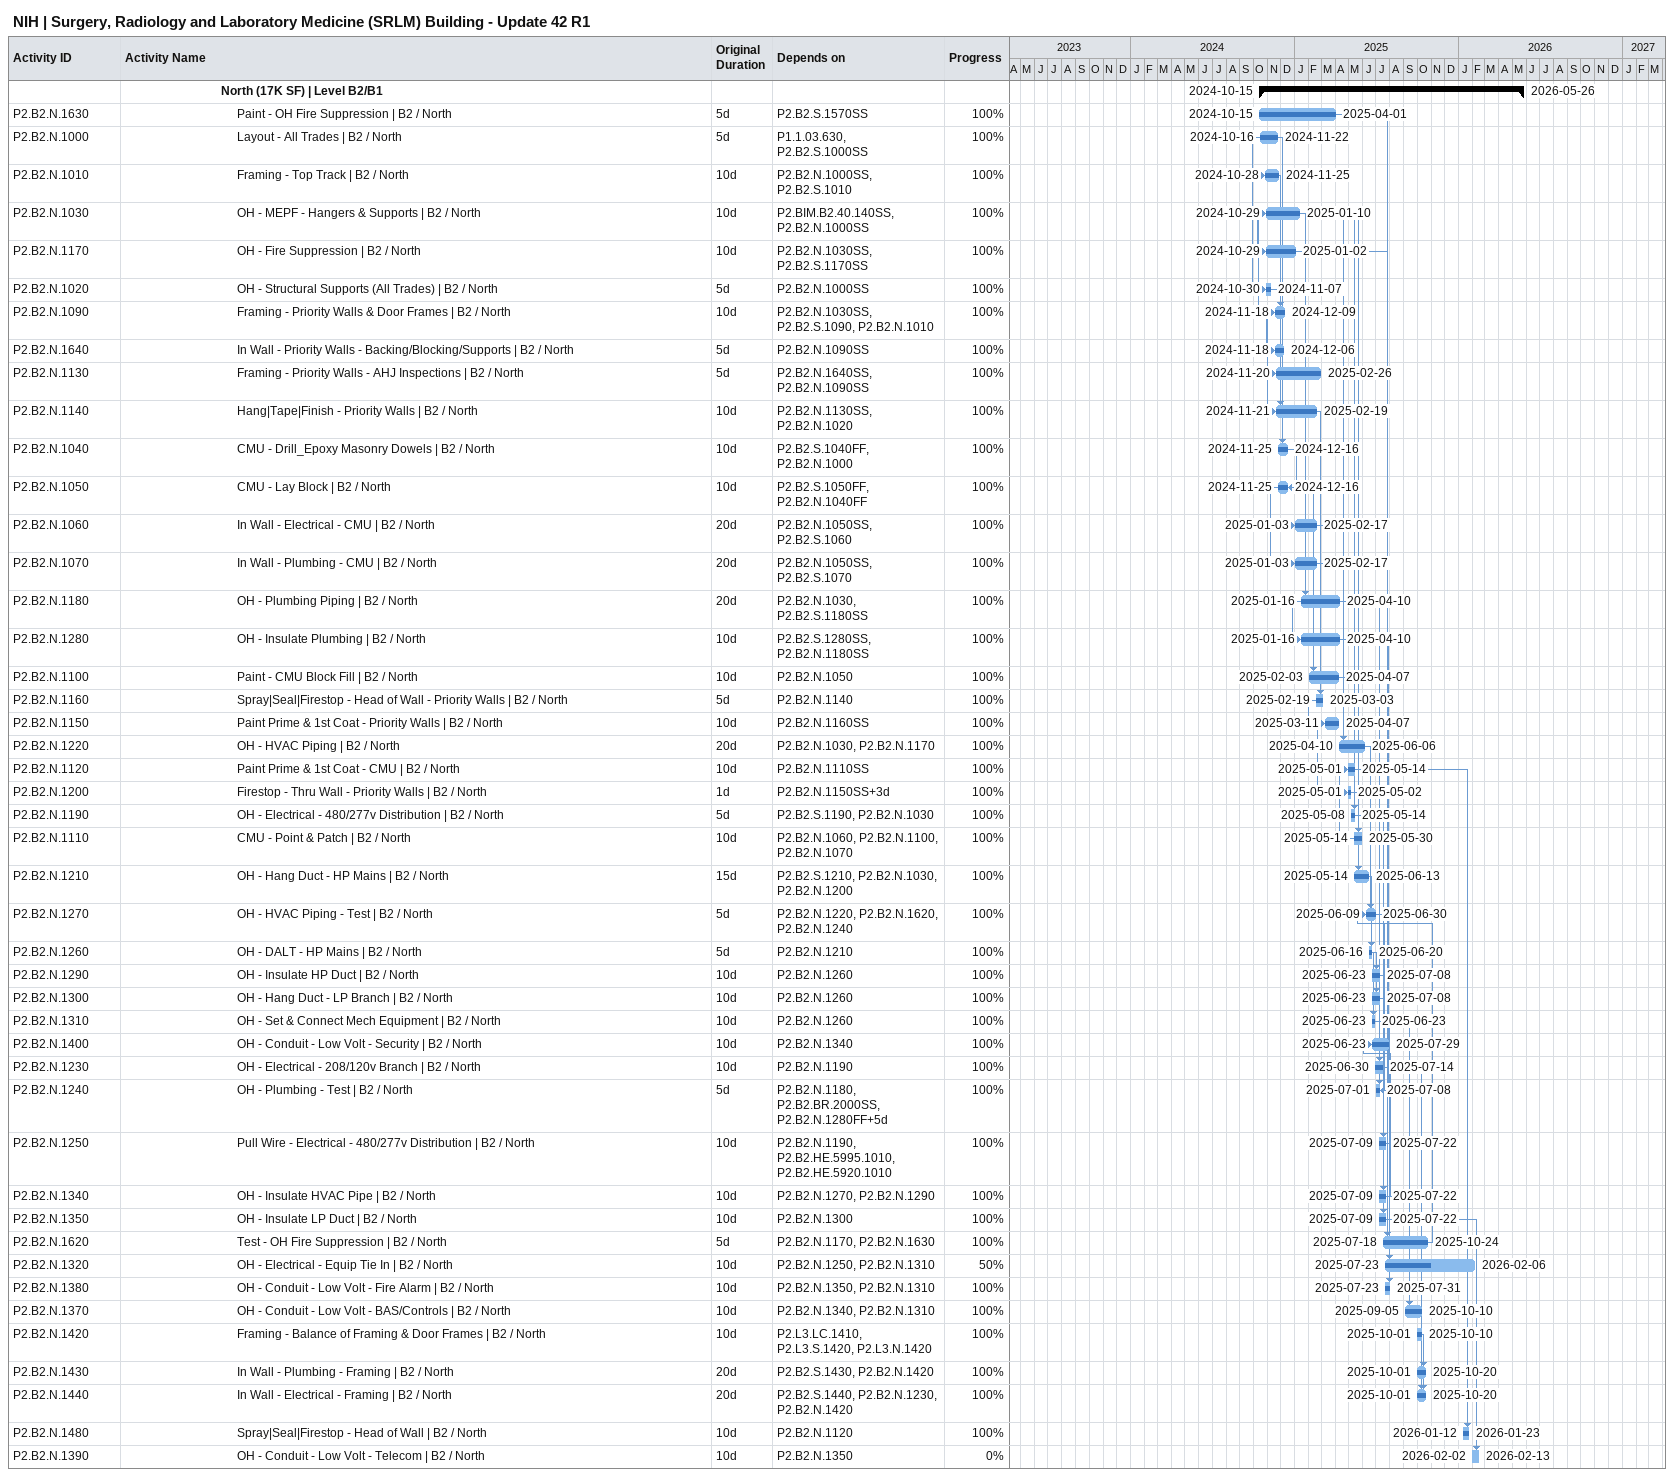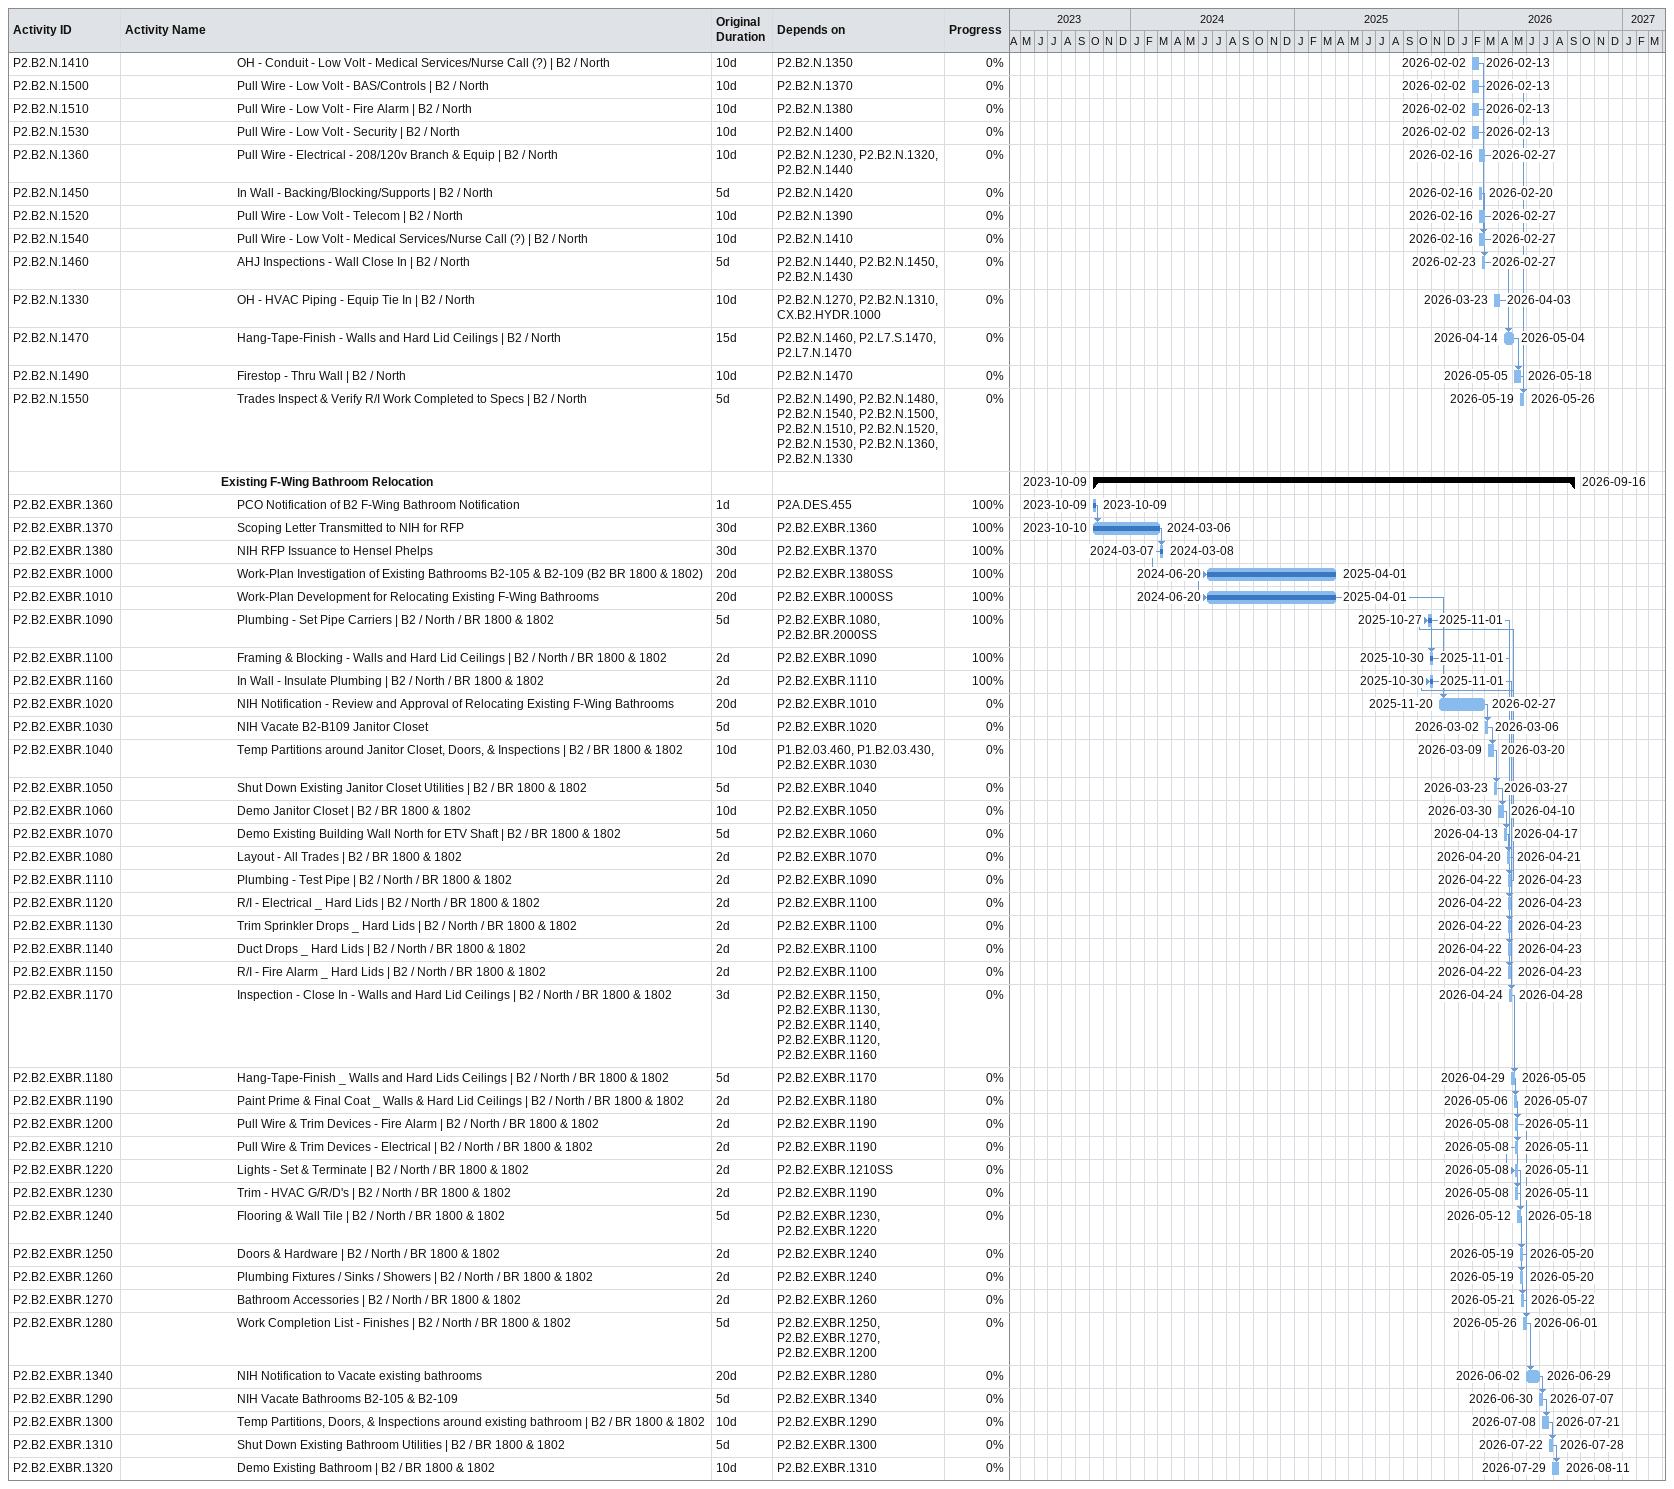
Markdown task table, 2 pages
NIH | Surgery, Radiology and Laboratory Medicine (SRLM) Building - Update 42 R1

| ID | Level | Task | Original duration | Start | Finish | Predecessors | % complete |
|---|---|---|---|---|---|---|---|
|  | 7 | **North (17K SF) \| Level B2/B1** |  | 2024-10-15 | 2026-05-26 |  |  |
| P2.B2.N.1630 | 8 | Paint - OH Fire Suppression \| B2 / North | 5d | 2024-10-15 | 2025-04-01 | P2.B2.S.1570SS | 100 |
| P2.B2.N.1000 | 8 | Layout - All Trades \| B2 / North | 5d | 2024-10-16 | 2024-11-22 | P1.1.03.630, P2.B2.S.1000SS | 100 |
| P2.B2.N.1010 | 8 | Framing - Top Track \| B2 / North | 10d | 2024-10-28 | 2024-11-25 | P2.B2.N.1000SS, P2.B2.S.1010 | 100 |
| P2.B2.N.1030 | 8 | OH - MEPF - Hangers & Supports \| B2 / North | 10d | 2024-10-29 | 2025-01-10 | P2.BIM.B2.40.140SS, P2.B2.N.1000SS | 100 |
| P2.B2.N.1170 | 8 | OH - Fire Suppression \| B2 / North | 10d | 2024-10-29 | 2025-01-02 | P2.B2.N.1030SS, P2.B2.S.1170SS | 100 |
| P2.B2.N.1020 | 8 | OH - Structural Supports (All Trades) \| B2 / North | 5d | 2024-10-30 | 2024-11-07 | P2.B2.N.1000SS | 100 |
| P2.B2.N.1090 | 8 | Framing - Priority Walls & Door Frames \| B2 / North | 10d | 2024-11-18 | 2024-12-09 | P2.B2.N.1030SS, P2.B2.S.1090, P2.B2.N.1010 | 100 |
| P2.B2.N.1640 | 8 | In Wall - Priority Walls - Backing/Blocking/Supports \| B2 / North | 5d | 2024-11-18 | 2024-12-06 | P2.B2.N.1090SS | 100 |
| P2.B2.N.1130 | 8 | Framing - Priority Walls - AHJ Inspections \| B2 / North | 5d | 2024-11-20 | 2025-02-26 | P2.B2.N.1640SS, P2.B2.N.1090SS | 100 |
| P2.B2.N.1140 | 8 | Hang\|Tape\|Finish - Priority Walls \| B2 / North | 10d | 2024-11-21 | 2025-02-19 | P2.B2.N.1130SS, P2.B2.N.1020 | 100 |
| P2.B2.N.1040 | 8 | CMU - Drill_Epoxy Masonry Dowels \| B2 / North | 10d | 2024-11-25 | 2024-12-16 | P2.B2.S.1040FF, P2.B2.N.1000 | 100 |
| P2.B2.N.1050 | 8 | CMU - Lay Block \| B2 / North | 10d | 2024-11-25 | 2024-12-16 | P2.B2.S.1050FF, P2.B2.N.1040FF | 100 |
| P2.B2.N.1060 | 8 | In Wall - Electrical - CMU \| B2 / North | 20d | 2025-01-03 | 2025-02-17 | P2.B2.N.1050SS, P2.B2.S.1060 | 100 |
| P2.B2.N.1070 | 8 | In Wall - Plumbing - CMU \| B2 / North | 20d | 2025-01-03 | 2025-02-17 | P2.B2.N.1050SS, P2.B2.S.1070 | 100 |
| P2.B2.N.1180 | 8 | OH - Plumbing Piping \| B2 / North | 20d | 2025-01-16 | 2025-04-10 | P2.B2.N.1030, P2.B2.S.1180SS | 100 |
| P2.B2.N.1280 | 8 | OH - Insulate Plumbing \| B2 / North | 10d | 2025-01-16 | 2025-04-10 | P2.B2.S.1280SS, P2.B2.N.1180SS | 100 |
| P2.B2.N.1100 | 8 | Paint - CMU Block Fill \| B2 / North | 10d | 2025-02-03 | 2025-04-07 | P2.B2.N.1050 | 100 |
| P2.B2.N.1160 | 8 | Spray\|Seal\|Firestop - Head of Wall - Priority Walls \| B2 / North | 5d | 2025-02-19 | 2025-03-03 | P2.B2.N.1140 | 100 |
| P2.B2.N.1150 | 8 | Paint Prime & 1st Coat - Priority Walls \| B2 / North | 10d | 2025-03-11 | 2025-04-07 | P2.B2.N.1160SS | 100 |
| P2.B2.N.1220 | 8 | OH - HVAC Piping \| B2 / North | 20d | 2025-04-10 | 2025-06-06 | P2.B2.N.1030, P2.B2.N.1170 | 100 |
| P2.B2.N.1120 | 8 | Paint Prime & 1st Coat - CMU \| B2 / North | 10d | 2025-05-01 | 2025-05-14 | P2.B2.N.1110SS | 100 |
| P2.B2.N.1200 | 8 | Firestop - Thru Wall - Priority Walls \| B2 / North | 1d | 2025-05-01 | 2025-05-02 | P2.B2.N.1150SS+3d | 100 |
| P2.B2.N.1190 | 8 | OH - Electrical - 480/277v Distribution \| B2 / North | 5d | 2025-05-08 | 2025-05-14 | P2.B2.S.1190, P2.B2.N.1030 | 100 |
| P2.B2.N.1110 | 8 | CMU - Point & Patch \| B2 / North | 10d | 2025-05-14 | 2025-05-30 | P2.B2.N.1060, P2.B2.N.1100, P2.B2.N.1070 | 100 |
| P2.B2.N.1210 | 8 | OH - Hang Duct - HP Mains \| B2 / North | 15d | 2025-05-14 | 2025-06-13 | P2.B2.S.1210, P2.B2.N.1030, P2.B2.N.1200 | 100 |
| P2.B2.N.1270 | 8 | OH - HVAC Piping - Test \| B2 / North | 5d | 2025-06-09 | 2025-06-30 | P2.B2.N.1220, P2.B2.N.1620, P2.B2.N.1240 | 100 |
| P2.B2.N.1260 | 8 | OH - DALT - HP Mains \| B2 / North | 5d | 2025-06-16 | 2025-06-20 | P2.B2.N.1210 | 100 |
| P2.B2.N.1290 | 8 | OH - Insulate HP Duct \| B2 / North | 10d | 2025-06-23 | 2025-07-08 | P2.B2.N.1260 | 100 |
| P2.B2.N.1300 | 8 | OH - Hang Duct - LP Branch \| B2 / North | 10d | 2025-06-23 | 2025-07-08 | P2.B2.N.1260 | 100 |
| P2.B2.N.1310 | 8 | OH - Set & Connect Mech Equipment \| B2 / North | 10d | 2025-06-23 | 2025-06-23 | P2.B2.N.1260 | 100 |
| P2.B2.N.1400 | 8 | OH - Conduit - Low Volt - Security \| B2 / North | 10d | 2025-06-23 | 2025-07-29 | P2.B2.N.1340 | 100 |
| P2.B2.N.1230 | 8 | OH - Electrical - 208/120v Branch \| B2 / North | 10d | 2025-06-30 | 2025-07-14 | P2.B2.N.1190 | 100 |
| P2.B2.N.1240 | 8 | OH - Plumbing - Test \| B2 / North | 5d | 2025-07-01 | 2025-07-08 | P2.B2.N.1180, P2.B2.BR.2000SS, P2.B2.N.1280FF+5d | 100 |
| P2.B2.N.1250 | 8 | Pull Wire - Electrical - 480/277v Distribution \| B2 / North | 10d | 2025-07-09 | 2025-07-22 | P2.B2.N.1190, P2.B2.HE.5995.1010, P2.B2.HE.5920.1010 | 100 |
| P2.B2.N.1340 | 8 | OH - Insulate HVAC Pipe \| B2 / North | 10d | 2025-07-09 | 2025-07-22 | P2.B2.N.1270, P2.B2.N.1290 | 100 |
| P2.B2.N.1350 | 8 | OH - Insulate LP Duct \| B2 / North | 10d | 2025-07-09 | 2025-07-22 | P2.B2.N.1300 | 100 |
| P2.B2.N.1620 | 8 | Test - OH Fire Suppression \| B2 / North | 5d | 2025-07-18 | 2025-10-24 | P2.B2.N.1170, P2.B2.N.1630 | 100 |
| P2.B2.N.1320 | 8 | OH - Electrical - Equip Tie In \| B2 / North | 10d | 2025-07-23 | 2026-02-06 | P2.B2.N.1250, P2.B2.N.1310 | 50 |
| P2.B2.N.1380 | 8 | OH - Conduit - Low Volt - Fire Alarm \| B2 / North | 10d | 2025-07-23 | 2025-07-31 | P2.B2.N.1350, P2.B2.N.1310 | 100 |
| P2.B2.N.1370 | 8 | OH - Conduit - Low Volt - BAS/Controls \| B2 / North | 10d | 2025-09-05 | 2025-10-10 | P2.B2.N.1340, P2.B2.N.1310 | 100 |
| P2.B2.N.1420 | 8 | Framing - Balance of Framing & Door Frames \| B2 / North | 10d | 2025-10-01 | 2025-10-10 | P2.L3.LC.1410, P2.L3.S.1420, P2.L3.N.1420 | 100 |
| P2.B2.N.1430 | 8 | In Wall - Plumbing - Framing \| B2 / North | 20d | 2025-10-01 | 2025-10-20 | P2.B2.S.1430, P2.B2.N.1420 | 100 |
| P2.B2.N.1440 | 8 | In Wall - Electrical - Framing \| B2 / North | 20d | 2025-10-01 | 2025-10-20 | P2.B2.S.1440, P2.B2.N.1230, P2.B2.N.1420 | 100 |
| P2.B2.N.1480 | 8 | Spray\|Seal\|Firestop - Head of Wall \| B2 / North | 10d | 2026-01-12 | 2026-01-23 | P2.B2.N.1120 | 100 |
| P2.B2.N.1390 | 8 | OH - Conduit - Low Volt - Telecom \| B2 / North | 10d | 2026-02-02 | 2026-02-13 | P2.B2.N.1350 | 0 |
| P2.B2.N.1410 | 8 | OH - Conduit - Low Volt - Medical Services/Nurse Call (?) \| B2 / North | 10d | 2026-02-02 | 2026-02-13 | P2.B2.N.1350 | 0 |
| P2.B2.N.1500 | 8 | Pull Wire - Low Volt - BAS/Controls \| B2 / North | 10d | 2026-02-02 | 2026-02-13 | P2.B2.N.1370 | 0 |
| P2.B2.N.1510 | 8 | Pull Wire - Low Volt - Fire Alarm \| B2 / North | 10d | 2026-02-02 | 2026-02-13 | P2.B2.N.1380 | 0 |
| P2.B2.N.1530 | 8 | Pull Wire - Low Volt - Security \| B2 / North | 10d | 2026-02-02 | 2026-02-13 | P2.B2.N.1400 | 0 |
| P2.B2.N.1360 | 8 | Pull Wire - Electrical - 208/120v Branch & Equip \| B2 / North | 10d | 2026-02-16 | 2026-02-27 | P2.B2.N.1230, P2.B2.N.1320, P2.B2.N.1440 | 0 |
| P2.B2.N.1450 | 8 | In Wall - Backing/Blocking/Supports \| B2 / North | 5d | 2026-02-16 | 2026-02-20 | P2.B2.N.1420 | 0 |
| P2.B2.N.1520 | 8 | Pull Wire - Low Volt - Telecom \| B2 / North | 10d | 2026-02-16 | 2026-02-27 | P2.B2.N.1390 | 0 |
| P2.B2.N.1540 | 8 | Pull Wire - Low Volt - Medical Services/Nurse Call (?) \| B2 / North | 10d | 2026-02-16 | 2026-02-27 | P2.B2.N.1410 | 0 |
| P2.B2.N.1460 | 8 | AHJ Inspections - Wall Close In \| B2 / North | 5d | 2026-02-23 | 2026-02-27 | P2.B2.N.1440, P2.B2.N.1450, P2.B2.N.1430 | 0 |
| P2.B2.N.1330 | 8 | OH - HVAC Piping - Equip Tie In \| B2 / North | 10d | 2026-03-23 | 2026-04-03 | P2.B2.N.1270, P2.B2.N.1310, CX.B2.HYDR.1000 | 0 |
| P2.B2.N.1470 | 8 | Hang-Tape-Finish - Walls and Hard Lid Ceilings \| B2 / North | 15d | 2026-04-14 | 2026-05-04 | P2.B2.N.1460, P2.L7.S.1470, P2.L7.N.1470 | 0 |
| P2.B2.N.1490 | 8 | Firestop - Thru Wall \| B2 / North | 10d | 2026-05-05 | 2026-05-18 | P2.B2.N.1470 | 0 |
| P2.B2.N.1550 | 8 | Trades Inspect & Verify R/I Work Completed to Specs \| B2 / North | 5d | 2026-05-19 | 2026-05-26 | P2.B2.N.1490, P2.B2.N.1480, P2.B2.N.1540, P2.B2.N.1500, P2.B2.N.1510, P2.B2.N.1520, P2.B2.N.1530, P2.B2.N.1360, P2.B2.N.1330 | 0 |
|  | 7 | **Existing F-Wing Bathroom Relocation** |  | 2023-10-09 | 2026-09-16 |  |  |
| P2.B2.EXBR.1360 | 8 | PCO Notification of B2 F-Wing Bathroom Notification | 1d | 2023-10-09 | 2023-10-09 | P2A.DES.455 | 100 |
| P2.B2.EXBR.1370 | 8 | Scoping Letter Transmitted to NIH for RFP | 30d | 2023-10-10 | 2024-03-06 | P2.B2.EXBR.1360 | 100 |
| P2.B2.EXBR.1380 | 8 | NIH RFP Issuance to Hensel Phelps | 30d | 2024-03-07 | 2024-03-08 | P2.B2.EXBR.1370 | 100 |
| P2.B2.EXBR.1000 | 8 | Work-Plan Investigation of Existing Bathrooms B2-105 & B2-109 (B2 BR 1800 & 1802) | 20d | 2024-06-20 | 2025-04-01 | P2.B2.EXBR.1380SS | 100 |
| P2.B2.EXBR.1010 | 8 | Work-Plan Development for Relocating Existing F-Wing Bathrooms | 20d | 2024-06-20 | 2025-04-01 | P2.B2.EXBR.1000SS | 100 |
| P2.B2.EXBR.1090 | 8 | Plumbing - Set Pipe Carriers \| B2 / North / BR 1800 & 1802 | 5d | 2025-10-27 | 2025-11-01 | P2.B2.EXBR.1080, P2.B2.BR.2000SS | 100 |
| P2.B2.EXBR.1100 | 8 | Framing & Blocking - Walls and Hard Lid Ceilings \| B2 / North / BR 1800 & 1802 | 2d | 2025-10-30 | 2025-11-01 | P2.B2.EXBR.1090 | 100 |
| P2.B2.EXBR.1160 | 8 | In Wall - Insulate Plumbing \| B2 / North / BR 1800 & 1802 | 2d | 2025-10-30 | 2025-11-01 | P2.B2.EXBR.1110 | 100 |
| P2.B2.EXBR.1020 | 8 | NIH Notification - Review and Approval of Relocating Existing F-Wing Bathrooms | 20d | 2025-11-20 | 2026-02-27 | P2.B2.EXBR.1010 | 0 |
| P2.B2.EXBR.1030 | 8 | NIH Vacate B2-B109 Janitor Closet | 5d | 2026-03-02 | 2026-03-06 | P2.B2.EXBR.1020 | 0 |
| P2.B2.EXBR.1040 | 8 | Temp Partitions around Janitor Closet, Doors, & Inspections \| B2 / BR 1800 & 1802 | 10d | 2026-03-09 | 2026-03-20 | P1.B2.03.460, P1.B2.03.430, P2.B2.EXBR.1030 | 0 |
| P2.B2.EXBR.1050 | 8 | Shut Down Existing Janitor Closet Utilities \| B2 / BR 1800 & 1802 | 5d | 2026-03-23 | 2026-03-27 | P2.B2.EXBR.1040 | 0 |
| P2.B2.EXBR.1060 | 8 | Demo Janitor Closet \| B2 / BR 1800 & 1802 | 10d | 2026-03-30 | 2026-04-10 | P2.B2.EXBR.1050 | 0 |
| P2.B2.EXBR.1070 | 8 | Demo Existing Building Wall North for ETV Shaft \| B2 / BR 1800 & 1802 | 5d | 2026-04-13 | 2026-04-17 | P2.B2.EXBR.1060 | 0 |
| P2.B2.EXBR.1080 | 8 | Layout - All Trades \| B2 / BR 1800 & 1802 | 2d | 2026-04-20 | 2026-04-21 | P2.B2.EXBR.1070 | 0 |
| P2.B2.EXBR.1110 | 8 | Plumbing - Test Pipe \| B2 / North / BR 1800 & 1802 | 2d | 2026-04-22 | 2026-04-23 | P2.B2.EXBR.1090 | 0 |
| P2.B2.EXBR.1120 | 8 | R/I - Electrical _ Hard Lids \| B2 / North / BR 1800 & 1802 | 2d | 2026-04-22 | 2026-04-23 | P2.B2.EXBR.1100 | 0 |
| P2.B2.EXBR.1130 | 8 | Trim Sprinkler Drops _ Hard Lids \| B2 / North / BR 1800 & 1802 | 2d | 2026-04-22 | 2026-04-23 | P2.B2.EXBR.1100 | 0 |
| P2.B2.EXBR.1140 | 8 | Duct Drops _ Hard Lids \| B2 / North / BR 1800 & 1802 | 2d | 2026-04-22 | 2026-04-23 | P2.B2.EXBR.1100 | 0 |
| P2.B2.EXBR.1150 | 8 | R/I - Fire Alarm _ Hard Lids \| B2 / North / BR 1800 & 1802 | 2d | 2026-04-22 | 2026-04-23 | P2.B2.EXBR.1100 | 0 |
| P2.B2.EXBR.1170 | 8 | Inspection - Close In - Walls and Hard Lid Ceilings \| B2 / North / BR 1800 & 1802 | 3d | 2026-04-24 | 2026-04-28 | P2.B2.EXBR.1150, P2.B2.EXBR.1130, P2.B2.EXBR.1140, P2.B2.EXBR.1120, P2.B2.EXBR.1160 | 0 |
| P2.B2.EXBR.1180 | 8 | Hang-Tape-Finish _ Walls and Hard Lids Ceilings \| B2 / North / BR 1800 & 1802 | 5d | 2026-04-29 | 2026-05-05 | P2.B2.EXBR.1170 | 0 |
| P2.B2.EXBR.1190 | 8 | Paint Prime & Final Coat _ Walls & Hard Lid Ceilings \| B2 / North / BR 1800 & 1802 | 2d | 2026-05-06 | 2026-05-07 | P2.B2.EXBR.1180 | 0 |
| P2.B2.EXBR.1200 | 8 | Pull Wire & Trim Devices - Fire Alarm \| B2 / North / BR 1800 & 1802 | 2d | 2026-05-08 | 2026-05-11 | P2.B2.EXBR.1190 | 0 |
| P2.B2.EXBR.1210 | 8 | Pull Wire & Trim Devices - Electrical \| B2 / North / BR 1800 & 1802 | 2d | 2026-05-08 | 2026-05-11 | P2.B2.EXBR.1190 | 0 |
| P2.B2.EXBR.1220 | 8 | Lights - Set & Terminate \| B2 / North / BR 1800 & 1802 | 2d | 2026-05-08 | 2026-05-11 | P2.B2.EXBR.1210SS | 0 |
| P2.B2.EXBR.1230 | 8 | Trim - HVAC G/R/D's \| B2 / North / BR 1800 & 1802 | 2d | 2026-05-08 | 2026-05-11 | P2.B2.EXBR.1190 | 0 |
| P2.B2.EXBR.1240 | 8 | Flooring & Wall Tile \| B2 / North / BR 1800 & 1802 | 5d | 2026-05-12 | 2026-05-18 | P2.B2.EXBR.1230, P2.B2.EXBR.1220 | 0 |
| P2.B2.EXBR.1250 | 8 | Doors & Hardware \| B2 / North / BR 1800 & 1802 | 2d | 2026-05-19 | 2026-05-20 | P2.B2.EXBR.1240 | 0 |
| P2.B2.EXBR.1260 | 8 | Plumbing Fixtures / Sinks / Showers \| B2 / North / BR 1800 & 1802 | 2d | 2026-05-19 | 2026-05-20 | P2.B2.EXBR.1240 | 0 |
| P2.B2.EXBR.1270 | 8 | Bathroom Accessories \| B2 / North / BR 1800 & 1802 | 2d | 2026-05-21 | 2026-05-22 | P2.B2.EXBR.1260 | 0 |
| P2.B2.EXBR.1280 | 8 | Work Completion List - Finishes \| B2 / North / BR 1800 & 1802 | 5d | 2026-05-26 | 2026-06-01 | P2.B2.EXBR.1250, P2.B2.EXBR.1270, P2.B2.EXBR.1200 | 0 |
| P2.B2.EXBR.1340 | 8 | NIH Notification to Vacate existing bathrooms | 20d | 2026-06-02 | 2026-06-29 | P2.B2.EXBR.1280 | 0 |
| P2.B2.EXBR.1290 | 8 | NIH Vacate Bathrooms B2-105 & B2-109 | 5d | 2026-06-30 | 2026-07-07 | P2.B2.EXBR.1340 | 0 |
| P2.B2.EXBR.1300 | 8 | Temp Partitions, Doors, & Inspections around existing bathroom \| B2 / BR 1800 & 1802 | 10d | 2026-07-08 | 2026-07-21 | P2.B2.EXBR.1290 | 0 |
| P2.B2.EXBR.1310 | 8 | Shut Down Existing Bathroom Utilities \| B2 / BR 1800 & 1802 | 5d | 2026-07-22 | 2026-07-28 | P2.B2.EXBR.1300 | 0 |
| P2.B2.EXBR.1320 | 8 | Demo Existing Bathroom \| B2 / BR 1800 & 1802 | 10d | 2026-07-29 | 2026-08-11 | P2.B2.EXBR.1310 | 0 |
